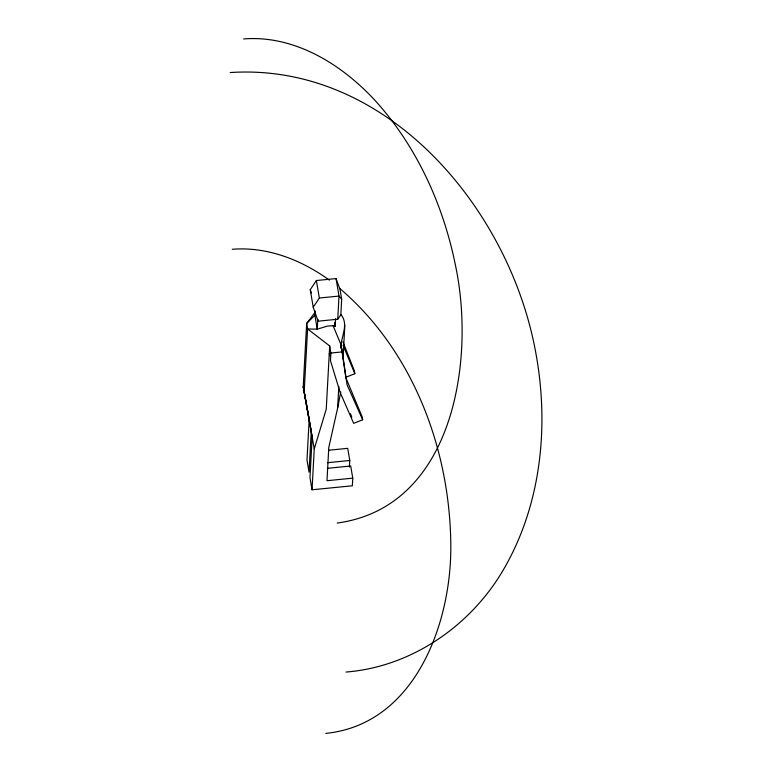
<?xml version="1.0" encoding="UTF-8"?>
<svg xmlns="http://www.w3.org/2000/svg" width="772" height="772" viewBox="0 0 772 772"><rect width="100%" height="100%" fill="white"/><g stroke="black" fill="none" stroke-linecap="round" stroke-linejoin="round"><path stroke-width="1.16" d="M335.588 318.73L335.173 326.488L333.099 325.736L327.482 326.073L317.263 329.171L314.899 315.265L315.14 310.913M327.27 468.324L350.71 466.008L352.765 478.148L352.35 485.791L312.033 489.786L314.252 448.937L303.232 386.656L306.658 323.458L315.227 312.168M314.899 315.265L306.658 323.458L307.594 328.968L329.683 345.924L326.257 409.121L314.252 448.937M329.683 345.924L330.889 353.036L330.474 360.669L340.085 392.263L353.663 423.345L362.657 419.785L362.164 416.861L345.866 377.74L341.06 344.795L333.099 325.736M337.75 319.232L339.005 296.072L336.042 278.576L316.375 280.525L310.248 289.732L313.22 307.227L318.093 321.181L337.75 319.232L340.828 314.976L341.678 299.179L340.037 289.461L336.042 278.576M352.765 478.148L326.99 480.705L328.785 447.499L337.644 407.992L338.812 386.357M340.867 348.355C340.606 337.171 349.224 324.761 341.079 314.735M343.029 358.671L344.833 325.282M349.417 467.041L349.774 460.488L347.709 448.349L328.968 450.201M337.644 407.992L340.742 391.925M313.22 307.227L319.347 298.021L316.375 280.525M345.846 377.267L354.84 373.706L354.348 370.782L342.951 341.88M337.19 523.04C453.425 507.262 475.407 360.785 455.692 266.446C443.495 205.101 416.658 145.918 374.217 99.54C340.886 63.835 294.18 34.972 243.653 38.928M325.794 733.4C415.539 724.252 451.929 622.232 450.79 543.971C449.758 448.995 413.02 350.671 339.526 288.274M346.049 672.045C411.843 666.796 471.238 625.494 503.913 568.867C541.79 503.402 549.384 423.992 535.372 350.536C508.603 207.552 386.589 62.31 230.21 72.539M319.347 298.021L339.005 296.072L341.678 299.179M330.889 353.036L342.266 351.907L347.072 384.852L362.657 419.785M327.511 462.698L349.774 460.488M232.266 249.288C267.17 246.442 301.418 259.903 329.326 280.13M343.077 345.354L354.84 373.706M350.449 413.724L351.81 417.073M310.248 289.732L311.377 292.945M329.268 353.566L329.953 355.815M341.06 344.795L342.266 351.907M318.093 321.181L317.784 319.386L317.263 329.171L307.594 328.968L304.168 392.166L312.187 436.788L309.977 477.636L312.033 489.786M334.643 322.474A31.565 3.474 85.7 0 1 335.173 326.488M309.196 419.128L306.986 459.977L309.041 472.126L311.251 431.278L303.232 386.656L309.196 419.128"/></g></svg>
